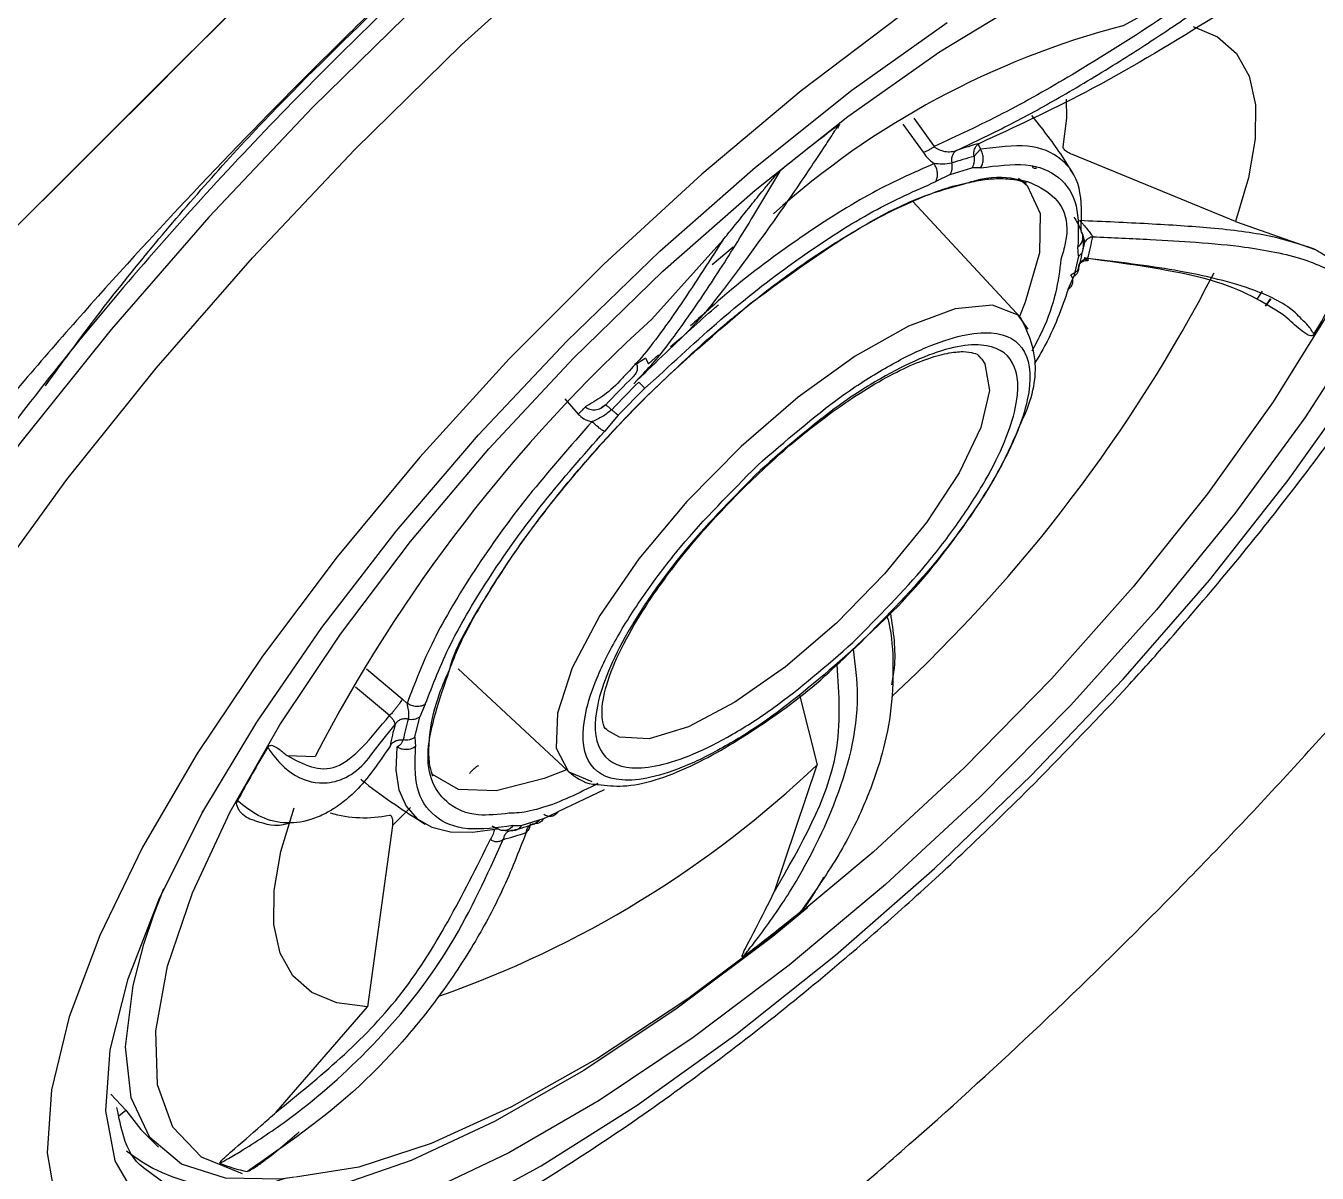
# Model space of a CAD drawing. Header units: inches. Extents: x 2 to 86, y -22 to 129.
# Drawn here: x 13.539 to 14.549, y 69.626 to 70.524 of the extents above; entities that cross this region are included whole.
import ezdxf

# ---------------------------------------------------------------- set-up
doc = ezdxf.new("R2010")
doc.units = ezdxf.units.IN
doc.header["$MEASUREMENT"] = 0
doc.layers.add('1', color=4, linetype='Continuous')
doc.layers.add('BDIM_CYAN', color=4, linetype='Continuous')

# ---------------------------------------------------------------- blocks, each defined once
blk = doc.blocks.new('2020 HS PILLOW')
at = {"layer": '1', "color": 2}
for points, knots in [([(5.8034, -0.0127), (5.5758, -0.0117), (5.1207, -0.0097), (4.4379, -0.0073), (3.7551, -0.0052), (3.0724, -0.0034), (2.3896, -0.0021), (1.7069, -0.001), (1.0241, -0.0003), (0.3414, 0), (-0.3414, 0), (-1.0241, -0.0003), (-1.7069, -0.001), (-2.3896, -0.0021), (-3.0724, -0.0034), (-3.7551, -0.0052), (-4.4379, -0.0073), (-5.1207, -0.0097), (-5.5758, -0.0117), (-5.8034, -0.0127)], [0, 0, 0, 0, 0.058824, 0.117648, 0.176472, 0.235295, 0.294119, 0.352942, 0.411765, 0.470588, 0.529412, 0.588235, 0.647058, 0.705881, 0.764705, 0.823528, 0.882352, 0.941176, 1, 1, 1, 1]), ([(5.8027, -0.0093), (4.0523, -0.005), (0.1838, 0.0045), (-3.6846, -0.0044), (-5.8027, -0.0093)], [0, 0, 0, 0, 0.452479, 1, 1, 1, 1]), ([(-5.1105, -0.9929), (-5.0125, -0.992), (-4.8162, -0.9901), (-4.5213, -0.9874), (-4.2256, -0.9849), (-3.929, -0.9826), (-3.6317, -0.9804), (-3.3335, -0.9784), (-3.0345, -0.9766), (-2.7347, -0.9749), (-2.4341, -0.9734), (-2.1327, -0.9721), (-1.8304, -0.9709), (-1.5274, -0.9699), (-1.2235, -0.9691), (-0.9188, -0.9685), (-0.6132, -0.968), (-0.3069, -0.9677), (0.0908, -0.9676), (0.5785, -0.9679), (1.1551, -0.9689), (1.7288, -0.9705), (2.2996, -0.9727), (2.8674, -0.9755), (3.4323, -0.979), (3.9943, -0.983), (4.5534, -0.9876), (4.9251, -0.9912), (5.1105, -0.9929)], [0, 0, 0, 0, 0.028776, 0.057631, 0.086566, 0.11558, 0.144673, 0.173846, 0.203098, 0.232429, 0.26184, 0.291331, 0.320902, 0.350552, 0.380282, 0.410091, 0.439981, 0.46995, 0.5, 0.556693, 0.613101, 0.669223, 0.725062, 0.780616, 0.835887, 0.890874, 0.945579, 1, 1, 1, 1]), ([(5.1101, -1.4421), (5.0128, -1.4412), (4.8181, -1.4394), (4.5261, -1.4369), (4.2341, -1.4345), (3.9421, -1.4324), (3.6501, -1.4303), (3.3581, -1.4285), (3.0661, -1.4267), (2.7741, -1.4252), (2.4821, -1.4238), (2.1901, -1.4225), (1.8981, -1.4214), (1.606, -1.4205), (1.314, -1.4197), (1.022, -1.4191), (0.73, -1.4186), (0.438, -1.4183), (0.146, -1.4182), (-0.146, -1.4182), (-0.438, -1.4183), (-0.73, -1.4186), (-1.022, -1.4191), (-1.314, -1.4197), (-1.606, -1.4205), (-1.8981, -1.4214), (-2.1901, -1.4225), (-2.4821, -1.4238), (-2.7741, -1.4252), (-3.0661, -1.4267), (-3.3581, -1.4285), (-3.6501, -1.4303), (-3.9421, -1.4324), (-4.2341, -1.4345), (-4.5261, -1.4369), (-4.8181, -1.4394), (-5.0128, -1.4412), (-5.1101, -1.4421)], [0, 0, 0, 0, 0.028576, 0.05715, 0.085725, 0.114298, 0.142871, 0.171443, 0.200015, 0.228587, 0.257158, 0.285728, 0.314298, 0.342868, 0.371438, 0.400008, 0.428577, 0.457146, 0.485715, 0.514285, 0.542854, 0.571423, 0.599992, 0.628562, 0.657132, 0.685702, 0.714272, 0.742842, 0.771413, 0.799985, 0.828557, 0.857129, 0.885702, 0.914275, 0.94285, 0.971424, 1, 1, 1, 1])]:
    blk.add_open_spline(points, degree=3, knots=knots, dxfattribs=at)
blk = doc.blocks.new('2020 RHYTHM')
at = {"layer": 'BDIM_CYAN', "color": 3}
for p, q in [((12.0239, 69.5384), (12.1259, 69.5942)), ((11.852, 69.4615), (11.8677, 69.4396)), ((11.8604, 69.4661), (11.8764, 69.444)), ((11.9127, 69.4419), (11.9076, 69.4364)), ((11.9108, 69.446), (11.9127, 69.4419)), ((12.112, 69.3854), (11.9846, 69.4378)), ((11.8889, 69.4221), (11.8776, 69.4166)), ((11.8889, 69.4221), (11.9058, 69.4273)), ((11.9127, 69.4274), (11.9058, 69.4273)), ((11.9442, 69.3101), (11.8597, 69.401)), ((12.112, 69.3854), (12.1744, 69.3636)), ((11.6557, 69.3091), (11.7111, 69.3709)), ((11.7028, 69.3517), (11.7191, 69.3656)), ((11.9894, 69.3583), (11.9889, 69.3655)), ((11.9894, 69.3583), (11.9857, 69.3423)), ((11.9812, 69.3324), (11.9857, 69.3423)), ((12.1291, 69.3246), (12.1333, 69.3309)), ((12.1391, 69.3248), (12.1354, 69.3192)), ((12.1398, 69.325), (12.1358, 69.3197)), ((11.6607, 69.2811), (11.653, 69.2742)), ((11.9117, 69.28), (11.9137, 69.2777)), ((11.6506, 69.2786), (11.653, 69.2742)), ((11.6613, 69.265), (11.65, 69.2551)), ((11.6293, 69.234), (11.65, 69.2551)), ((11.5874, 69.2467), (11.598, 69.2348)), ((11.6197, 69.242), (11.616, 69.2396)), ((11.6293, 69.234), (11.6185, 69.2212)), ((11.8116, 69.0495), (11.8246, 69.062)), ((11.4323, 69.0355), (11.4604, 69.012)), ((11.504, 69.0355), (11.5901, 68.9556)), ((11.4503, 68.999), (11.4238, 69.0211)), ((11.4604, 69.012), (11.4641, 69.0085)), ((11.4784, 69.0078), (11.474, 68.9979)), ((11.7712, 69.0151), (11.7848, 68.9605)), ((11.4702, 68.982), (11.474, 68.9979)), ((11.443, 68.9775), (11.4548, 68.992)), ((11.4702, 68.982), (11.4707, 68.9747)), ((11.3703, 68.9677), (11.3923, 68.9669)), ((11.7515, 68.8615), (11.7848, 68.9605)), ((11.6183, 68.941), (11.5821, 68.9237)), ((11.4669, 68.9272), (11.4527, 68.9131)), ((11.5707, 68.9181), (11.5538, 68.913)), ((11.5641, 68.9145), (11.5677, 68.9172)), ((11.5707, 68.9181), (11.5821, 68.9237)), ((11.4527, 68.9131), (11.4333, 68.7713)), ((11.5304, 68.9127), (11.5348, 68.9105)), ((11.5469, 68.9129), (11.5538, 68.913)), ((11.3618, 68.6889), (11.4333, 68.7713)), ((11.2324, 68.7029), (11.2441, 68.6905)), ((11.2387, 68.6859), (11.2441, 68.6905)), ((11.2441, 68.6905), (11.256, 68.6752)), ((11.256, 68.6752), (11.2698, 68.6614))]:
    blk.add_line(p, q, dxfattribs=at)
at = {"layer": 'BDIM_CYAN', "color": 3, "flags": 128}
for points in [[(11.7725, 69.4875), (11.6946, 69.4224), (11.618, 69.3521), (11.5441, 69.2779), (11.4741, 69.2012), (11.4094, 69.1232), (11.351, 69.0454), (11.3, 68.9692), (11.2573, 68.896), (11.2238, 68.8269), (11.1999, 68.7634), (11.1861, 68.7064), (11.1827, 68.6571), (11.1897, 68.6163)], [(11.4976, 68.6081), (11.5691, 68.6468), (11.6441, 68.6942), (11.7213, 68.7495), (11.7993, 68.8116), (11.8766, 68.8794), (11.9521, 68.9518), (12.0242, 69.0275), (12.0917, 69.105), (12.1534, 69.1831), (12.2082, 69.2602)], [(12.1902, 69.7139), (12.1329, 69.6995), (12.0691, 69.6751), (11.9999, 69.641), (11.9265, 69.5978), (11.8502, 69.5464), (11.7725, 69.4875)], [(11.6496, 69.709), (11.5616, 69.6358), (11.4747, 69.5572), (11.3901, 69.4745), (11.3091, 69.3887), (11.2327, 69.301), (11.1621, 69.2128), (11.0982, 69.1252), (11.0419, 69.0395), (10.9941, 68.9568), (10.9553, 68.8784), (10.9262, 68.8053), (10.9072, 68.7385), (10.8984, 68.6791), (10.8997, 68.6306)], [(11.0251, 68.5008), (11.0054, 68.5085), (10.9736, 68.5313), (10.9515, 68.564), (10.9396, 68.6059), (10.9379, 68.6566), (10.9465, 68.7153), (10.9653, 68.7812), (10.9941, 68.8534), (11.0323, 68.9308), (11.0795, 69.0124), (11.1351, 69.097), (11.1981, 69.1835), (11.2679, 69.2706), (11.3432, 69.3571), (11.4232, 69.4418), (11.5067, 69.5235), (11.5925, 69.601), (11.6795, 69.6733)], [(11.763, 68.8038), (11.6879, 68.7471), (11.6143, 68.6979), (11.5438, 68.6571), (11.4776, 68.6255)], [(11.2531, 68.6209), (11.2357, 68.6507), (11.2286, 68.6898), (11.232, 68.7376), (11.2459, 68.793), (11.2699, 68.855), (11.3037, 68.9224), (11.3465, 68.9939), (11.3975, 69.068), (11.4557, 69.1433), (11.5201, 69.2185), (11.5892, 69.2919), (11.6619, 69.3622), (11.7366, 69.428), (11.812, 69.488), (11.8865, 69.5411)], [(12.2134, 69.3049), (12.1664, 69.2319), (12.1116, 69.157), (12.0502, 69.0816), (11.9833, 69.0071), (11.9122, 68.9351), (11.8383, 68.8669), (11.763, 68.8038)], [(11.7562, 68.8316), (11.6838, 68.7774), (11.6132, 68.7308), (11.5458, 68.6929), (11.4831, 68.6644), (11.4263, 68.6459), (11.3768, 68.6379)], [(11.3355, 68.6405), (11.3033, 68.6537), (11.281, 68.6771), (11.269, 68.7103), (11.2676, 68.7525), (11.2767, 68.8029), (11.2962, 68.8604), (11.3257, 68.9238), (11.3646, 68.9917), (11.412, 69.0626), (11.4669, 69.1351), (11.5281, 69.2076), (11.5944, 69.2786), (11.6643, 69.3465), (11.7363, 69.41), (11.8089, 69.4676), (11.8806, 69.5181), (11.9498, 69.5604)], [(12.1848, 69.3139), (12.1415, 69.2443), (12.0903, 69.1724), (12.0321, 69.0997), (11.9681, 69.0277), (11.8999, 68.9581), (11.8287, 68.8922), (11.7562, 68.8316)], [(12.079, 69.5378), (12.098, 69.5299), (12.1129, 69.5169), (12.1228, 69.499), (12.1277, 69.4767), (12.1276, 69.45), (12.1223, 69.4195), (12.112, 69.3854)], [(11.9774, 69.4439), (11.9802, 69.4663), (11.9798, 69.4811)], [(11.9423, 69.4194), (11.9492, 69.4135), (11.9593, 69.3917), (11.9588, 69.3608), (11.9476, 69.3222), (11.9431, 69.3112)], [(11.9498, 69.3013), (11.9421, 69.3121), (11.922, 69.32), (11.8929, 69.3171), (11.8564, 69.3035), (11.8147, 69.2801), (11.7701, 69.2481), (11.7254, 69.2095), (11.683, 69.1664), (11.6455, 69.1215), (11.615, 69.0772), (11.5933, 69.0363), (11.5817, 69.001), (11.5808, 68.9734), (11.5901, 68.9556)], [(11.9137, 69.2777), (11.916, 69.2742), (11.9197, 69.2533), (11.9128, 69.2242), (11.896, 69.1889), (11.8704, 69.1499), (11.8376, 69.1098), (11.8, 69.0713), (11.7601, 69.0371), (11.7206, 69.0095), (11.6842, 68.9903), (11.6534, 68.9809), (11.6303, 68.982), (11.621, 68.9873)], [(11.6506, 69.2786), (11.6487, 69.2772), (11.6468, 69.2759), (11.6452, 69.2748), (11.6439, 69.2741), (11.643, 69.2737), (11.6425, 69.2736), (11.6425, 69.274), (11.6429, 69.2747)], [(11.4562, 68.9743), (11.4554, 68.9563), (11.4578, 68.9408), (11.4634, 68.9281), (11.472, 68.9183), (11.4836, 68.9116), (11.4981, 68.9081), (11.5152, 68.9077), (11.5348, 68.9105)], [(11.5888, 68.9566), (11.5714, 68.9497), (11.5339, 68.9402), (11.5044, 68.9413), (11.4841, 68.953), (11.4836, 68.9536)], [(11.5901, 68.9556), (11.5907, 68.9551), (11.6087, 68.9474)], [(11.4333, 68.7713), (11.4093, 68.7743), (11.3897, 68.7824), (11.3748, 68.7954), (11.3648, 68.8132), (11.3599, 68.8356), (11.3601, 68.8623), (11.3654, 68.8928), (11.3757, 68.9269)], [(11.2583, 68.8203), (11.266, 68.8434), (11.2739, 68.8638)], [(11.7777, 68.8488), (11.7501, 68.8263), (11.6755, 68.7701), (11.6025, 68.7215), (11.5326, 68.6814), (11.4673, 68.6509), (11.4078, 68.6303), (11.3554, 68.6203), (11.3112, 68.6208), (11.276, 68.6321), (11.258, 68.6454)], [(11.3761, 68.6379), (11.365, 68.6365), (11.322, 68.6371), (11.2877, 68.6481), (11.263, 68.6691), (11.2483, 68.6999), (11.2439, 68.7398), (11.2498, 68.7879), (11.2583, 68.8203)]]:
    blk.add_lwpolyline(points, dxfattribs=at)
at = {"layer": 'BDIM_CYAN', "color": 3}
for centre, radius, start, end in [((12.1898, 68.9027), 0.657, 104.6252, 131.9277), ((12.828, 68.1069), 1.6991, 127.1635, 129.091), ((11.9726, 69.2147), 0.2396, 104.6801, 109.1506), ((11.9664, 69.2119), 0.232, 104.6801, 109.1506), ((11.8114, 69.409), 0.1923, 344.1808, 349.3566), ((11.8103, 69.4001), 0.1862, 344.18, 349.357), ((11.0223, 69.9001), 1.208, 312.8104, 332.6596), ((11.3053, 69.8152), 1.0109, 329.1756, 331.901), ((12.4728, 68.4075), 1.2168, 132.1845, 152.6279), ((12.4313, 68.4694), 1.1207, 134.834, 136.4319), ((12.4106, 68.4901), 1.0854, 134.834, 136.4319), ((11.6398, 68.9396), 0.1923, 164.18, 169.357), ((11.6441, 68.9455), 0.1862, 164.18, 169.357), ((12.2232, 68.4562), 1.0109, 149.1756, 151.9007), ((11.2157, 69.5583), 0.8254, 289.337, 313.5962), ((11.4306, 69.015), 0.0959, 253.8641, 281.8151), ((11.4787, 69.1339), 0.2396, 284.6801, 289.1506), ((11.488, 69.1336), 0.232, 284.6801, 289.1506), ((10.7006, 70.1645), 1.6991, 307.1635, 309.0912), ((11.3263, 68.7605), 0.1305, 231.2887, 288.6327), ((11.3581, 68.7419), 0.1013, 246.5532, 259.1978)]:
    blk.add_arc(centre, radius, start, end, dxfattribs=at)
for points, knots in [([(10.731, 68.1904), (10.7535, 68.17), (10.7821, 68.1557), (10.8258, 68.1457), (10.8349, 68.1442), (10.8538, 68.1418), (10.8635, 68.1411), (10.8937, 68.14), (10.9151, 68.141), (10.9604, 68.1461), (10.9842, 68.1502), (11.0219, 68.1589), (11.0348, 68.1622), (11.0612, 68.1697), (11.0747, 68.1738), (11.1432, 68.1965), (11.2013, 68.2207), (11.2932, 68.2661), (11.3246, 68.2827), (11.373, 68.31), (11.3894, 68.3195), (11.4221, 68.3391), (11.4385, 68.3492), (11.5209, 68.4013), (11.5879, 68.4478), (11.673, 68.5123), (11.6901, 68.5254), (11.7244, 68.5525), (11.7416, 68.5663), (11.7928, 68.6082), (11.8266, 68.6369), (11.9271, 68.7256), (11.993, 68.7878), (12.0899, 68.886), (12.1215, 68.919), (12.1828, 68.9856), (12.2127, 69.0192), (12.2708, 69.0868), (12.2991, 69.1208), (12.3539, 69.1894), (12.3806, 69.2241), (12.4565, 69.3267), (12.5022, 69.3939), (12.5531, 69.4762), (12.563, 69.4926), (12.5822, 69.5252), (12.5915, 69.5415), (12.6182, 69.5897), (12.6345, 69.621), (12.6788, 69.7125), (12.7024, 69.7701), (12.7244, 69.8378), (12.7284, 69.8512), (12.7356, 69.8772), (12.7388, 69.89), (12.7471, 69.9272), (12.7511, 69.9507), (12.7557, 69.9952), (12.7565, 70.0162), (12.7552, 70.0457), (12.7543, 70.0553), (12.7518, 70.0737), (12.7502, 70.0826), (12.7398, 70.1251), (12.7253, 70.1528), (12.6942, 70.1851), (12.6823, 70.1943), (12.6622, 70.2057), (12.655, 70.2092), (12.64, 70.2152), (12.6322, 70.2177), (12.5914, 70.2285), (12.5534, 70.2305), (12.4994, 70.2247), (12.4883, 70.2231), (12.4653, 70.2191), (12.4534, 70.2167), (12.4171, 70.2082), (12.392, 70.2009), (12.3136, 70.1743), (12.2576, 70.1504), (12.1826, 70.1125), (12.1674, 70.1045), (12.1366, 70.0879), (12.1211, 70.0792), (12.0743, 70.0522), (12.0108, 70.0136), (11.9455, 69.9699), (11.8958, 69.9351), (11.8791, 69.9232), (11.8455, 69.8986), (11.8285, 69.886), (11.7439, 69.8219), (11.6764, 69.767), (11.5757, 69.6793), (11.5422, 69.6492), (11.492, 69.6027), (11.4753, 69.5869), (11.4423, 69.5553), (11.4259, 69.5394), (11.3448, 69.4594), (11.2824, 69.3939), (11.2075, 69.3102), (11.1926, 69.2933), (11.1633, 69.2594), (11.1488, 69.2424), (11.1063, 69.1916), (11.079, 69.1579), (11.0005, 69.0573), (10.9524, 68.991), (10.8871, 68.8924), (10.8667, 68.86), (10.8287, 68.7965), (10.8111, 68.7654), (10.7869, 68.7196), (10.7791, 68.7044), (10.7645, 68.6747), (10.7576, 68.6601), (10.7381, 68.6171), (10.7153, 68.5616), (10.6988, 68.5098), (10.6888, 68.4725), (10.6859, 68.4603), (10.6808, 68.4364), (10.6787, 68.4246), (10.6703, 68.3679), (10.6703, 68.3279), (10.6802, 68.2757), (10.6852, 68.2596), (10.6952, 68.2375), (10.6989, 68.2305), (10.7072, 68.2173), (10.7117, 68.2111), (10.7167, 68.2052)], [0, 0, 0, 0, 0.03125, 0.03125, 0.039062, 0.039062, 0.046875, 0.046875, 0.0625, 0.0625, 0.078125, 0.078125, 0.085937, 0.085937, 0.09375, 0.09375, 0.125, 0.125, 0.140625, 0.140625, 0.148437, 0.148437, 0.15625, 0.15625, 0.1875, 0.1875, 0.195312, 0.195312, 0.203125, 0.203125, 0.21875, 0.21875, 0.25, 0.25, 0.265625, 0.265625, 0.28125, 0.28125, 0.296875, 0.296875, 0.3125, 0.3125, 0.34375, 0.34375, 0.351562, 0.351562, 0.359375, 0.359375, 0.375, 0.375, 0.40625, 0.40625, 0.414062, 0.414062, 0.421875, 0.421875, 0.4375, 0.4375, 0.453125, 0.453125, 0.460937, 0.460937, 0.46875, 0.46875, 0.5, 0.5, 0.515625, 0.515625, 0.523437, 0.523437, 0.53125, 0.53125, 0.5625, 0.5625, 0.570312, 0.570312, 0.578125, 0.578125, 0.59375, 0.59375, 0.625, 0.625, 0.632812, 0.632812, 0.640625, 0.640625, 0.65625, 0.671875, 0.671875, 0.679687, 0.679687, 0.6875, 0.6875, 0.71875, 0.71875, 0.734375, 0.734375, 0.742187, 0.742187, 0.75, 0.75, 0.78125, 0.78125, 0.789062, 0.789062, 0.796875, 0.796875, 0.8125, 0.8125, 0.84375, 0.84375, 0.859375, 0.859375, 0.875, 0.875, 0.882812, 0.882812, 0.890625, 0.890625, 0.90625, 0.921875, 0.921875, 0.929687, 0.929687, 0.9375, 0.9375, 0.96875, 0.96875, 0.984375, 0.984375, 0.992187, 0.992187, 1, 1, 1, 1]), ([(11.9546, 68.9456), (11.9798, 68.9714), (12.0151, 69.0076), (12.0644, 69.0625), (12.1045, 69.1093), (12.1497, 69.1653), (12.1937, 69.2238), (12.2359, 69.2846), (12.2751, 69.3465), (12.3109, 69.4093), (12.3429, 69.4737), (12.3708, 69.5405), (12.3935, 69.6104), (12.4094, 69.6837), (12.4157, 69.7553), (12.4119, 69.8205), (12.4035, 69.86), (12.3973, 69.879), (12.3964, 69.8816)], [0, 0, 0, 0, 0.085689, 0.120123, 0.176858, 0.234904, 0.297081, 0.361223, 0.426843, 0.493576, 0.562552, 0.63453, 0.709688, 0.786214, 0.86324, 0.929916, 0.990614, 1, 1, 1, 1]), ([(11.6349, 69.7147), (11.5904, 69.6779), (11.4987, 69.6019), (11.3861, 69.4921), (11.298, 69.3982), (11.2117, 69.2994), (11.1133, 69.1737), (11.0331, 69.0515), (10.982, 68.9595), (10.9414, 68.8747), (10.9065, 68.7798), (10.9007, 68.7204), (10.8979, 68.6916)], [0, 0, 0, 0, 0.1164776, 0.2399321, 0.3043014, 0.3686842, 0.5, 0.6313158, 0.6956851, 0.7600679, 0.8835224, 1, 1, 1, 1]), ([(11.894, 69.441), (11.9084, 69.4479), (11.9361, 69.461), (11.9787, 69.4846), (12.0202, 69.5096), (12.0618, 69.5367), (12.12, 69.5766), (12.1608, 69.6074), (12.1894, 69.629)], [0, 0, 0, 0, 0.135552, 0.260798, 0.405842, 0.535564, 0.673856, 1, 1, 1, 1]), ([(12.2107, 69.6225), (12.2101, 69.622), (12.2085, 69.6209), (12.2036, 69.6174), (12.1881, 69.6065), (12.151, 69.5809), (12.0852, 69.5383), (12.0007, 69.4877), (11.9396, 69.4593), (11.9119, 69.4465)], [0, 0, 0, 0, 0.007325, 0.019566, 0.058651, 0.192116, 0.441769, 0.746986, 1, 1, 1, 1]), ([(12.1259, 69.5942), (12.1013, 69.5767), (12.056, 69.5447), (11.9891, 69.5025), (11.9305, 69.4692), (11.8943, 69.4523), (11.8764, 69.444)], [0, 0, 0, 0, 0.317509, 0.5834805, 0.7948327, 1, 1, 1, 1]), ([(11.1814, 69.2569), (11.1939, 69.2742), (11.2192, 69.3091), (11.2747, 69.3785), (11.3485, 69.4627), (11.4124, 69.5248), (11.4435, 69.5549)], [0, 0, 0, 0, 0.171768, 0.347, 0.682994, 1, 1, 1, 1]), ([(11.8015, 69.4609), (11.8011, 69.4603), (11.7999, 69.4584), (11.7964, 69.453), (11.7852, 69.4359), (11.7599, 69.398), (11.7205, 69.3435), (11.6885, 69.3018), (11.6722, 69.2891), (11.6701, 69.2875)], [0, 0, 0, 0, 0.009237, 0.024674, 0.073968, 0.242297, 0.55716, 0.942101, 1, 1, 1, 1]), ([(11.8015, 69.4609), (11.8016, 69.461), (11.8018, 69.4612), (11.8021, 69.4613), (11.8022, 69.4613), (11.8023, 69.4612), (11.8022, 69.4608), (11.8017, 69.4598), (11.801, 69.4589), (11.8007, 69.4584)], [0, 0, 0, 0, 0.057938, 0.116444, 0.169411, 0.227299, 0.326278, 0.635384, 1, 1, 1, 1]), ([(11.9857, 69.4218), (11.9823, 69.4273), (11.9724, 69.4437), (11.9606, 69.4585), (11.9528, 69.4683)], [0, 0, 0, 0, 0.3397364, 1, 1, 1, 1]), ([(11.8677, 69.4396), (11.8683, 69.4398), (11.8696, 69.4402), (11.8719, 69.4412), (11.8742, 69.4425), (11.8757, 69.4435), (11.8764, 69.444)], [0, 0, 0, 0, 0.245337, 0.5, 0.754663, 1, 1, 1, 1]), ([(11.8764, 69.444), (11.8769, 69.4435), (11.878, 69.4426), (11.8809, 69.4412), (11.8848, 69.4401), (11.8897, 69.4398), (11.8926, 69.4406), (11.894, 69.441)], [0, 0, 0, 0, 0.111469, 0.230184, 0.482261, 0.743373, 1, 1, 1, 1]), ([(11.9076, 69.4364), (11.9075, 69.4375), (11.9073, 69.4398), (11.9082, 69.4428), (11.9098, 69.4452), (11.9112, 69.4461), (11.9119, 69.4465)], [0, 0, 0, 0, 0.266689, 0.531115, 0.778754, 1, 1, 1, 1]), ([(11.9914, 69.378), (11.9917, 69.39), (11.9924, 69.4139), (11.9773, 69.4358), (11.9517, 69.447), (11.9257, 69.4436), (11.9127, 69.4419)], [0, 0, 0, 0, 0.25, 0.5, 0.75, 1, 1, 1, 1]), ([(11.9846, 69.4378), (11.9833, 69.4383), (11.9805, 69.4394), (11.9782, 69.4415), (11.9773, 69.443), (11.9774, 69.4437), (11.9774, 69.4439)], [0, 0, 0, 0, 0.355757, 0.72292, 0.91627, 1, 1, 1, 1]), ([(11.8764, 69.4307), (11.8596, 69.4233), (11.8261, 69.4085), (11.7692, 69.3718), (11.7215, 69.3364), (11.6942, 69.3113), (11.6859, 69.3038)], [0, 0, 0, 0, 0.291645, 0.58329, 0.874935, 1, 1, 1, 1]), ([(11.8677, 69.4396), (11.8688, 69.4381), (11.8712, 69.4347), (11.8745, 69.4321), (11.8764, 69.4307)], [0, 0, 0, 0, 0.459354, 1, 1, 1, 1]), ([(11.8902, 69.4311), (11.8878, 69.4307), (11.8836, 69.43), (11.8785, 69.4305), (11.8764, 69.4307)], [0, 0, 0, 0, 0.571403, 1, 1, 1, 1]), ([(11.9127, 69.4274), (11.9252, 69.429), (11.9503, 69.4323), (11.9753, 69.4215), (11.99, 69.4002), (11.9892, 69.377), (11.9889, 69.3655)], [0, 0, 0, 0, 0.247011, 0.5, 0.752989, 1, 1, 1, 1]), ([(11.644, 69.2616), (11.6475, 69.2651), (11.6581, 69.2755), (11.6777, 69.3014), (11.7034, 69.3389), (11.73, 69.3811), (11.7482, 69.4116), (11.7566, 69.4257)], [0, 0, 0, 0, 0.113134, 0.337252, 0.570513, 0.801475, 1, 1, 1, 1]), ([(11.7111, 69.3709), (11.7138, 69.3741), (11.7209, 69.3829), (11.7314, 69.3959), (11.7414, 69.4084), (11.7489, 69.4172), (11.7533, 69.4227), (11.7563, 69.4254), (11.7566, 69.4257)], [0, 0, 0, 0, 0.191782, 0.518998, 0.728969, 0.85611, 0.98384, 1, 1, 1, 1]), ([(11.899, 69.4146), (11.902, 69.4155), (11.9184, 69.4208), (11.9409, 69.4203), (11.9697, 69.409), (11.9851, 69.3883), (11.9769, 69.3602), (11.9756, 69.3558)], [0, 0, 0, 0, 0.051206, 0.280798, 0.50562, 0.923257, 1, 1, 1, 1]), ([(11.9532, 69.4292), (11.9533, 69.4288), (11.9533, 69.428), (11.954, 69.4273), (11.9552, 69.427), (11.9563, 69.4273), (11.9568, 69.4274)], [0, 0, 0, 0, 0.245118, 0.499544, 0.75421, 1, 1, 1, 1]), ([(11.6613, 69.265), (11.6796, 69.282), (11.7167, 69.3163), (11.7738, 69.3597), (11.8292, 69.3952), (11.8616, 69.4095), (11.8776, 69.4166)], [0, 0, 0, 0, 0.247011, 0.5, 0.752989, 1, 1, 1, 1]), ([(11.728, 69.3173), (11.7357, 69.3235), (11.7541, 69.3382), (11.7831, 69.3587), (11.8144, 69.3785), (11.8443, 69.3947), (11.8711, 69.4064), (11.8892, 69.4128), (11.8975, 69.4145), (11.8988, 69.4148)], [0, 0, 0, 0, 0.122763, 0.292156, 0.467241, 0.641397, 0.810495, 0.968929, 1, 1, 1, 1]), ([(11.7324, 69.3212), (11.7636, 69.344), (11.8116, 69.3791), (11.8667, 69.4059), (11.8891, 69.4119), (11.899, 69.4146)], [0, 0, 0, 0, 0.508789, 0.78268, 1, 1, 1, 1]), ([(11.8988, 69.4148), (11.9036, 69.4159), (11.913, 69.4181), (11.9263, 69.4193), (11.9382, 69.4186), (11.9455, 69.417), (11.9493, 69.4152), (11.9486, 69.4156), (11.9486, 69.4156)], [0, 0, 0, 0, 0.208133, 0.408423, 0.67509, 0.870863, 0.999515, 1, 1, 1, 1]), ([(11.9856, 69.3888), (11.9866, 69.3873), (11.9888, 69.3841), (11.9904, 69.3801), (11.9914, 69.378)], [0, 0, 0, 0, 0.459375, 1, 1, 1, 1]), ([(11.9902, 69.3861), (11.9906, 69.3856), (11.9917, 69.3846), (11.9938, 69.3822), (11.9963, 69.3792), (11.9989, 69.3759), (11.9999, 69.3743), (12.0004, 69.3735)], [0, 0, 0, 0, 0.111467, 0.230181, 0.482258, 0.743371, 1, 1, 1, 1]), ([(12.1744, 69.3636), (12.1634, 69.3673), (12.142, 69.3746), (12.0961, 69.3804), (12.0457, 69.3836), (12.0085, 69.3853), (11.9902, 69.3861)], [0, 0, 0, 0, 0.2807474, 0.5455521, 0.7768174, 1, 1, 1, 1]), ([(11.7111, 69.3709), (11.6993, 69.3526), (11.6759, 69.3162), (11.6509, 69.2822), (11.6375, 69.2681), (11.6335, 69.2639)], [0, 0, 0, 0, 0.415645, 0.825783, 1, 1, 1, 1]), ([(11.9915, 69.3773), (11.9917, 69.3769), (11.9927, 69.3747), (11.9937, 69.3713), (11.9939, 69.3697), (11.994, 69.3688)], [0, 0, 0, 0, 0.114474, 0.574035, 1, 1, 1, 1]), ([(11.9933, 69.3657), (11.9933, 69.3677), (11.9933, 69.3699), (11.9927, 69.3726), (11.9926, 69.3728)], [0, 0, 0, 0, 0.942356, 1, 1, 1, 1]), ([(12.0004, 69.3735), (12.0157, 69.3728), (12.0444, 69.3715), (12.0843, 69.3692), (12.1168, 69.3661), (12.1446, 69.3615), (12.1662, 69.3559), (12.1846, 69.3484), (12.1929, 69.3423), (12.1971, 69.3391)], [0, 0, 0, 0, 0.154271, 0.288952, 0.454424, 0.575072, 0.714225, 0.852753, 1, 1, 1, 1]), ([(12.1744, 69.3636), (12.1766, 69.3624), (12.1823, 69.3592), (12.189, 69.354), (12.1939, 69.3487), (12.1963, 69.3449), (12.1973, 69.3424), (12.1975, 69.3407), (12.1974, 69.3397), (12.1972, 69.3392), (12.1971, 69.3391)], [0, 0, 0, 0, 0.191801, 0.519634, 0.729787, 0.856818, 0.93009, 0.970764, 0.992671, 1, 1, 1, 1]), ([(11.9756, 69.3558), (11.9734, 69.3386), (11.9707, 69.3176), (11.9555, 69.2891), (11.9527, 69.284)], [0, 0, 0, 0, 0.8212805, 1, 1, 1, 1]), ([(11.9894, 69.3493), (11.9895, 69.3502), (11.9897, 69.3521), (11.9914, 69.3544), (11.9937, 69.3559), (11.9956, 69.3564), (11.9964, 69.3566)], [0, 0, 0, 0, 0.266689, 0.531115, 0.778754, 1, 1, 1, 1]), ([(11.9897, 69.3514), (11.99, 69.3519), (11.9905, 69.3529), (11.9924, 69.3543), (11.9947, 69.3549), (11.9959, 69.3548), (11.9965, 69.3548)], [0, 0, 0, 0, 0.280717, 0.542178, 0.782124, 1, 1, 1, 1]), ([(12.1495, 69.3125), (12.1338, 69.3223), (12.1021, 69.3421), (12.0301, 69.3519), (11.9938, 69.3569)], [0, 0, 0, 0, 0.495173, 1, 1, 1, 1]), ([(11.9964, 69.3566), (11.9966, 69.3561), (11.9969, 69.3551), (11.9967, 69.3547), (11.9961, 69.3549), (11.9955, 69.3553), (11.9947, 69.356), (11.9941, 69.3566), (11.9938, 69.3569)], [0, 0, 0, 0, 0.277558, 0.532524, 0.651825, 0.767232, 0.882131, 1, 1, 1, 1]), ([(12.1637, 69.309), (12.1622, 69.3107), (12.1542, 69.3194), (12.1262, 69.3337), (12.0723, 69.3472), (12.0201, 69.3537), (11.9964, 69.3566)], [0, 0, 0, 0, 0.065609, 0.354356, 0.707367, 1, 1, 1, 1]), ([(11.9834, 69.3438), (11.9839, 69.3442), (11.9846, 69.3446), (11.9859, 69.3451), (11.9871, 69.3458), (11.9886, 69.347), (11.9892, 69.3486), (11.9894, 69.3493)], [0, 0, 0, 0, 0.2243069, 0.303573, 0.4738275, 0.7457286, 1, 1, 1, 1]), ([(11.9894, 69.3493), (11.9894, 69.3486), (11.9893, 69.3472), (11.9885, 69.3453), (11.9873, 69.3436), (11.9862, 69.3427), (11.9857, 69.3423)], [0, 0, 0, 0, 0.257259, 0.51339, 0.762603, 1, 1, 1, 1]), ([(11.9812, 69.3324), (11.9761, 69.3175), (11.9698, 69.2993), (11.9571, 69.278), (11.9549, 69.2743)], [0, 0, 0, 0, 0.82684, 1, 1, 1, 1]), ([(11.4974, 69.0347), (11.4979, 69.0368), (11.5014, 69.0512), (11.5226, 69.0871), (11.5539, 69.1362), (11.5945, 69.1877), (11.6527, 69.2527), (11.701, 69.2942), (11.7324, 69.3212)], [0, 0, 0, 0, 0.028639, 0.193274, 0.361403, 0.529532, 0.694167, 1, 1, 1, 1]), ([(11.6414, 69.2585), (11.6562, 69.2729), (11.6771, 69.2932), (11.6995, 69.3134), (11.7066, 69.3194), (11.7077, 69.3203)], [0, 0, 0, 0, 0.675965, 0.952225, 1, 1, 1, 1]), ([(11.6514, 69.2485), (11.6675, 69.2639), (11.6898, 69.2854), (11.7158, 69.3077), (11.7251, 69.315), (11.728, 69.3173)], [0, 0, 0, 0, 0.638447, 0.888307, 1, 1, 1, 1]), ([(11.9453, 69.2301), (11.9456, 69.2308), (11.9543, 69.2491), (11.9586, 69.2808), (11.9491, 69.3), (11.9441, 69.3101)], [0, 0, 0, 0, 0.018913, 0.480555, 1, 1, 1, 1]), ([(12.1735, 69.2972), (12.1734, 69.2971), (12.1733, 69.2969), (12.173, 69.2967), (12.1728, 69.2964), (12.1724, 69.2962), (12.1717, 69.296), (12.1697, 69.2961), (12.164, 69.2994), (12.1575, 69.3053), (12.1515, 69.3107), (12.1495, 69.3125)], [0, 0, 0, 0, 0.005501, 0.011055, 0.016084, 0.02158, 0.030977, 0.060324, 0.195274, 0.730604, 1, 1, 1, 1]), ([(12.1735, 69.2972), (12.1733, 69.2974), (12.173, 69.298), (12.1719, 69.2998), (12.1694, 69.3037), (12.166, 69.3069), (12.1637, 69.309)], [0, 0, 0, 0, 0.054102, 0.144513, 0.433197, 1, 1, 1, 1]), ([(11.7381, 69.1946), (11.7601, 69.2137), (11.7939, 69.2432), (11.8384, 69.2716), (11.8706, 69.288), (11.8989, 69.2973), (11.9285, 69.3001), (11.9512, 69.2872), (11.953, 69.2547), (11.9414, 69.2188), (11.9254, 69.1867), (11.9031, 69.1519), (11.8681, 69.1058), (11.8359, 69.0734), (11.815, 69.0523)], [0, 0, 0, 0, 0.119728, 0.18418, 0.25, 0.31582, 0.380272, 0.5, 0.619728, 0.68418, 0.75, 0.81582, 0.880272, 1, 1, 1, 1]), ([(11.7251, 69.1748), (11.7379, 69.187), (11.7556, 69.204), (11.7821, 69.2257), (11.8036, 69.2417), (11.8276, 69.2573), (11.8501, 69.2696), (11.8702, 69.2781), (11.8869, 69.2828), (11.8997, 69.2841), (11.9082, 69.2824), (11.9111, 69.2813), (11.9121, 69.2791), (11.9123, 69.2787)], [0, 0, 0, 0, 0.153325, 0.213222, 0.310281, 0.40637, 0.504492, 0.600991, 0.694439, 0.784521, 0.874105, 0.974921, 1, 1, 1, 1]), ([(11.8129, 69.0562), (11.8327, 69.0761), (11.8631, 69.1068), (11.8962, 69.1504), (11.9173, 69.1832), (11.9324, 69.2136), (11.9434, 69.2475), (11.9417, 69.2783), (11.9202, 69.2905), (11.8923, 69.2879), (11.8655, 69.279), (11.835, 69.2635), (11.7929, 69.2367), (11.761, 69.2088), (11.7402, 69.1907)], [0, 0, 0, 0, 0.119728, 0.18418, 0.25, 0.31582, 0.380272, 0.5, 0.619728, 0.68418, 0.75, 0.81582, 0.880272, 1, 1, 1, 1]), ([(11.6411, 69.2642), (11.6419, 69.265), (11.6433, 69.2665), (11.6443, 69.2689), (11.6445, 69.2709), (11.6443, 69.2723), (11.6438, 69.2737), (11.6432, 69.2744), (11.6429, 69.2747)], [0, 0, 0, 0, 0.27767, 0.532627, 0.651875, 0.767289, 0.882123, 1, 1, 1, 1]), ([(11.6335, 69.2639), (11.6326, 69.2628), (11.6267, 69.2563), (11.6168, 69.2481), (11.6079, 69.243), (11.6035, 69.2405)], [0, 0, 0, 0, 0.091367, 0.549398, 1, 1, 1, 1]), ([(11.4973, 69.0348), (11.4996, 69.0409), (11.5072, 69.0601), (11.5271, 69.095), (11.5532, 69.134), (11.5782, 69.1669), (11.6032, 69.197), (11.6273, 69.2239), (11.6444, 69.2413), (11.6514, 69.2485)], [0, 0, 0, 0, 0.098534, 0.314538, 0.495462, 0.635605, 0.75565, 0.89987, 1, 1, 1, 1]), ([(11.598, 69.2348), (11.5986, 69.2354), (11.5999, 69.2366), (11.6016, 69.2382), (11.6028, 69.2396), (11.6033, 69.2402), (11.6035, 69.2405)], [0, 0, 0, 0, 0.245337, 0.5, 0.754663, 1, 1, 1, 1]), ([(11.6035, 69.2405), (11.604, 69.2401), (11.6051, 69.2392), (11.6077, 69.2382), (11.6113, 69.238), (11.6157, 69.2391), (11.6181, 69.2409), (11.6193, 69.2419)], [0, 0, 0, 0, 0.111418, 0.230072, 0.482003, 0.743082, 1, 1, 1, 1]), ([(11.6088, 69.2289), (11.5917, 69.2095), (11.5575, 69.1708), (11.5157, 69.1124), (11.4825, 69.0566), (11.4702, 69.0245), (11.4641, 69.0085)], [0, 0, 0, 0, 0.25, 0.5, 0.75, 1, 1, 1, 1]), ([(11.598, 69.2348), (11.5994, 69.2335), (11.6024, 69.2305), (11.6065, 69.2295), (11.6088, 69.2289)], [0, 0, 0, 0, 0.459104, 1, 1, 1, 1]), ([(11.6241, 69.2382), (11.6218, 69.2363), (11.6171, 69.2324), (11.6116, 69.2301), (11.6088, 69.2289)], [0, 0, 0, 0, 0.490746, 1, 1, 1, 1]), ([(11.8246, 69.062), (11.8312, 69.0681), (11.8585, 69.0935), (11.8935, 69.1372), (11.9276, 69.1887), (11.9392, 69.2158), (11.9453, 69.2301)], [0, 0, 0, 0, 0.11726, 0.485335, 0.729086, 1, 1, 1, 1]), ([(11.4784, 69.0078), (11.4843, 69.0231), (11.4961, 69.0541), (11.5284, 69.1083), (11.569, 69.1651), (11.6021, 69.2026), (11.6185, 69.2212)], [0, 0, 0, 0, 0.2470114, 0.5, 0.7529886, 1, 1, 1, 1]), ([(11.815, 69.0523), (11.793, 69.0332), (11.7592, 69.0037), (11.7147, 68.9753), (11.6825, 68.9589), (11.6542, 68.9496), (11.6246, 68.9468), (11.6019, 68.9597), (11.6001, 68.9922), (11.6117, 69.0281), (11.6277, 69.0602), (11.65, 69.095), (11.685, 69.1411), (11.7172, 69.1735), (11.7381, 69.1946)], [0, 0, 0, 0, 0.119728, 0.18418, 0.25, 0.31582, 0.380272, 0.5, 0.619728, 0.68418, 0.75, 0.81582, 0.880272, 1, 1, 1, 1]), ([(11.7402, 69.1907), (11.7204, 69.1708), (11.69, 69.1401), (11.6569, 69.0966), (11.6358, 69.0637), (11.6207, 69.0333), (11.6097, 68.9994), (11.6114, 68.9686), (11.6329, 68.9564), (11.6608, 68.9591), (11.6876, 68.9679), (11.7181, 68.9834), (11.7602, 69.0102), (11.7921, 69.0381), (11.8129, 69.0562)], [0, 0, 0, 0, 0.119728, 0.18418, 0.25, 0.31582, 0.380272, 0.5, 0.619728, 0.68418, 0.75, 0.81582, 0.880272, 1, 1, 1, 1]), ([(11.6206, 68.9879), (11.6205, 68.9879), (11.6185, 68.989), (11.6169, 68.9929), (11.6159, 69.0095), (11.6237, 69.0355), (11.6381, 69.0646), (11.6553, 69.0919), (11.673, 69.1161), (11.6952, 69.1435), (11.7135, 69.1627), (11.7251, 69.1748)], [0, 0, 0, 0, 0.004785, 0.133663, 0.27898, 0.425036, 0.560997, 0.67553, 0.765052, 0.851756, 1, 1, 1, 1]), ([(11.8433, 69.0231), (11.8441, 69.0274), (11.8475, 69.0462), (11.8446, 69.0648), (11.8425, 69.079)], [0, 0, 0, 0, 0.23285, 1, 1, 1, 1]), ([(11.8397, 69.0763), (11.8401, 69.0747), (11.8433, 69.0623), (11.8448, 69.0369), (11.8432, 69.0014), (11.8352, 68.9646), (11.8214, 68.9269), (11.801, 68.8868), (11.7818, 68.8597), (11.772, 68.8458)], [0, 0, 0, 0, 0.020775, 0.163469, 0.329007, 0.478945, 0.635496, 0.813009, 1, 1, 1, 1]), ([(11.6136, 68.9452), (11.6199, 68.9444), (11.6402, 68.9419), (11.6834, 68.956), (11.7385, 68.9886), (11.7828, 69.0214), (11.8058, 69.0439), (11.8116, 69.0495)], [0, 0, 0, 0, 0.130601, 0.41788, 0.675068, 0.919347, 1, 1, 1, 1]), ([(11.727, 68.8105), (11.7275, 68.8111), (11.7289, 68.8128), (11.7329, 68.8178), (11.7452, 68.8337), (11.7711, 68.8709), (11.8027, 68.9339), (11.82, 68.9985), (11.8148, 69.0388), (11.8132, 69.051)], [0, 0, 0, 0, 0.008329, 0.022248, 0.066694, 0.218467, 0.502364, 0.849445, 1, 1, 1, 1]), ([(11.7515, 68.8615), (11.7722, 68.8973), (11.8061, 68.9558), (11.8021, 69.0157), (11.8005, 69.0389)], [0, 0, 0, 0, 0.611603, 1, 1, 1, 1]), ([(11.544, 68.9226), (11.5355, 68.9217), (11.5161, 68.9196), (11.4896, 68.9314), (11.4733, 68.9644), (11.4896, 69.012), (11.4974, 69.0347)], [0, 0, 0, 0, 0.145319, 0.33352, 0.683129, 1, 1, 1, 1]), ([(11.4843, 68.9517), (11.4843, 68.9516), (11.4845, 68.9512), (11.4819, 68.9583), (11.4808, 68.9694), (11.4821, 68.9891), (11.4867, 69.0106), (11.4946, 69.0288), (11.4973, 69.0348)], [0, 0, 0, 0, 0.02934, 0.153308, 0.343292, 0.534643, 0.844491, 1, 1, 1, 1]), ([(11.4604, 69.012), (11.4601, 69.0116), (11.4597, 69.0107), (11.4586, 69.009), (11.4572, 69.007), (11.4556, 69.0049), (11.454, 69.0029), (11.4525, 69.0012), (11.4512, 68.9998), (11.4506, 68.9992), (11.4503, 68.999)], [0, 0, 0, 0, 0.112211, 0.235183, 0.366441, 0.502102, 0.637431, 0.767756, 0.88937, 1, 1, 1, 1]), ([(11.4641, 69.0085), (11.4642, 69.0076), (11.4644, 69.0063), (11.4649, 69.0041), (11.4652, 69.0018), (11.4654, 68.9988), (11.4651, 68.9971), (11.4649, 68.9963)], [0, 0, 0, 0, 0.2243069, 0.303573, 0.4738275, 0.7457286, 1, 1, 1, 1]), ([(11.3703, 68.9677), (11.3829, 68.9609), (11.4085, 68.9473), (11.4362, 68.9816), (11.4503, 68.999)], [0, 0, 0, 0, 0.495173, 1, 1, 1, 1]), ([(11.4548, 68.992), (11.4548, 68.9924), (11.4548, 68.9931), (11.454, 68.9945), (11.4531, 68.9959), (11.4522, 68.9969), (11.4512, 68.998), (11.4506, 68.9986), (11.4503, 68.999)], [0, 0, 0, 0, 0.277558, 0.532524, 0.651825, 0.767232, 0.882131, 1, 1, 1, 1]), ([(11.4649, 68.9963), (11.4638, 68.9964), (11.4615, 68.9966), (11.4585, 68.9957), (11.4561, 68.9941), (11.4553, 68.9927), (11.4548, 68.992)], [0, 0, 0, 0, 0.266689, 0.531115, 0.778754, 1, 1, 1, 1]), ([(11.4649, 68.9963), (11.4658, 68.9961), (11.4674, 68.9959), (11.4699, 68.9962), (11.4721, 68.9968), (11.4734, 68.9976), (11.474, 68.9979)], [0, 0, 0, 0, 0.257259, 0.51339, 0.762603, 1, 1, 1, 1]), ([(11.3551, 68.9742), (11.3553, 68.9739), (11.3558, 68.9732), (11.3573, 68.9709), (11.3623, 68.9642), (11.3743, 68.9517), (11.3967, 68.9431), (11.4231, 68.9505), (11.4383, 68.971), (11.443, 68.9775)], [0, 0, 0, 0, 0.008267, 0.022083, 0.066197, 0.216837, 0.498614, 0.843105, 1, 1, 1, 1]), ([(11.4611, 68.9799), (11.4604, 68.9785), (11.4593, 68.976), (11.4571, 68.9748), (11.4562, 68.9743)], [0, 0, 0, 0, 0.5714036, 1, 1, 1, 1]), ([(11.4509, 68.9751), (11.4421, 68.9623), (11.4299, 68.9443), (11.4123, 68.9296), (11.4005, 68.9221), (11.3853, 68.9158), (11.3673, 68.9139), (11.348, 68.9193), (11.3368, 68.9281), (11.3315, 68.9323)], [0, 0, 0, 0, 0.229238, 0.322198, 0.414546, 0.50635, 0.67863, 0.847274, 1, 1, 1, 1]), ([(11.3551, 68.9742), (11.3552, 68.9743), (11.3553, 68.9745), (11.3555, 68.9748), (11.3558, 68.975), (11.3561, 68.9753), (11.3566, 68.9756), (11.3583, 68.9759), (11.3624, 68.9742), (11.3663, 68.9709), (11.3693, 68.9685), (11.3703, 68.9677)], [0, 0, 0, 0, 0.005501, 0.011055, 0.016084, 0.02158, 0.030977, 0.060324, 0.195274, 0.730604, 1, 1, 1, 1]), ([(11.5469, 68.9129), (11.5345, 68.9113), (11.5093, 68.9079), (11.4843, 68.9187), (11.4697, 68.9401), (11.4704, 68.9633), (11.4707, 68.9747)], [0, 0, 0, 0, 0.247012, 0.5, 0.752988, 1, 1, 1, 1]), ([(11.5201, 68.9597), (11.5195, 68.9595), (11.5184, 68.9589), (11.5166, 68.9575), (11.5147, 68.9557), (11.5135, 68.9544), (11.513, 68.9537)], [0, 0, 0, 0, 0.245118, 0.499544, 0.75421, 1, 1, 1, 1]), ([(11.4279, 68.9492), (11.4291, 68.9483), (11.4449, 68.9354), (11.4623, 68.9243), (11.4784, 68.914)], [0, 0, 0, 0, 0.075895, 1, 1, 1, 1]), ([(11.5901, 68.9556), (11.5957, 68.951), (11.6023, 68.9456), (11.6122, 68.9452), (11.6136, 68.9452)], [0, 0, 0, 0, 0.858647, 1, 1, 1, 1]), ([(11.0191, 68.5027), (11.0328, 68.4988), (11.0625, 68.4901), (11.1167, 68.4844), (11.1845, 68.4858), (11.2617, 68.4983), (11.3418, 68.5218), (11.4164, 68.5518), (11.4861, 68.586), (11.553, 68.6239), (11.6196, 68.6663), (11.6848, 68.7121), (11.7476, 68.76), (11.8026, 68.8052), (11.8525, 68.8487), (11.9018, 68.8937), (11.9359, 68.9272), (11.9546, 68.9456)], [0, 0, 0, 0, 0.049809, 0.108264, 0.173307, 0.259474, 0.34673, 0.427989, 0.500481, 0.571946, 0.642516, 0.712194, 0.777804, 0.840413, 0.886373, 0.937672, 1, 1, 1, 1]), ([(11.6133, 68.9458), (11.6059, 68.9421), (11.5832, 68.9306), (11.5595, 68.923), (11.5465, 68.9227), (11.544, 68.9226)], [0, 0, 0, 0, 0.281182, 0.859058, 1, 1, 1, 1]), ([(11.3449, 68.917), (11.3437, 68.9173), (11.3403, 68.9181), (11.3362, 68.9208), (11.3329, 68.9243), (11.3316, 68.9277), (11.3304, 68.9297), (11.3313, 68.9321), (11.3315, 68.9323)], [0, 0, 0, 0, 0.191797, 0.519052, 0.729035, 0.856173, 0.983899, 1, 1, 1, 1]), ([(11.3449, 68.917), (11.3533, 68.9142), (11.3624, 68.911), (11.3724, 68.9154), (11.3733, 68.9158)], [0, 0, 0, 0, 0.911462, 1, 1, 1, 1]), ([(11.4502, 68.9212), (11.4504, 68.9212), (11.4509, 68.9212), (11.4516, 68.9206), (11.4521, 68.9197), (11.4526, 68.9183), (11.4529, 68.916), (11.4528, 68.9142), (11.4527, 68.9131)], [0, 0, 0, 0, 0.127623, 0.255996, 0.374285, 0.494115, 0.688929, 1, 1, 1, 1]), ([(11.5573, 68.9076), (11.5514, 68.8924), (11.54, 68.8632), (11.5169, 68.8202), (11.4906, 68.7803), (11.4599, 68.7425), (11.4116, 68.6923), (11.3691, 68.663), (11.3392, 68.6424)], [0, 0, 0, 0, 0.134858, 0.259599, 0.404069, 0.533562, 0.672142, 1, 1, 1, 1]), ([(11.5324, 68.9101), (11.5323, 68.9095), (11.5322, 68.9083), (11.5314, 68.9062), (11.5305, 68.9041), (11.5297, 68.9028), (11.5294, 68.9022)], [0, 0, 0, 0, 0.271248, 0.533199, 0.77764, 1, 1, 1, 1]), ([(11.5468, 68.9092), (11.5458, 68.9091), (11.544, 68.9089), (11.5416, 68.9072), (11.54, 68.9049), (11.5396, 68.903), (11.5394, 68.9021)], [0, 0, 0, 0, 0.266689, 0.531115, 0.778754, 1, 1, 1, 1]), ([(11.5409, 68.9092), (11.541, 68.9092), (11.5432, 68.9087), (11.545, 68.9089), (11.5468, 68.9092)], [0, 0, 0, 0, 0.018622, 1, 1, 1, 1]), ([(11.5605, 68.9143), (11.5603, 68.913), (11.5599, 68.9105), (11.5581, 68.9085), (11.5573, 68.9076)], [0, 0, 0, 0, 0.504331, 1, 1, 1, 1]), ([(11.3178, 68.649), (11.3185, 68.6493), (11.3203, 68.6503), (11.3256, 68.6533), (11.3423, 68.6631), (11.3799, 68.6881), (11.4382, 68.7383), (11.4988, 68.8128), (11.5267, 68.8743), (11.5394, 68.9021)], [0, 0, 0, 0, 0.007325, 0.019566, 0.058651, 0.192116, 0.441769, 0.746986, 1, 1, 1, 1]), ([(11.3618, 68.6889), (11.3958, 68.7165), (11.4646, 68.7723), (11.5076, 68.8586), (11.5294, 68.9022)], [0, 0, 0, 0, 0.495173, 1, 1, 1, 1]), ([(11.5394, 68.9021), (11.5387, 68.9016), (11.5373, 68.9007), (11.535, 68.9002), (11.5331, 68.9003), (11.5317, 68.9007), (11.5304, 68.9013), (11.5297, 68.9019), (11.5294, 68.9022)], [0, 0, 0, 0, 0.277554, 0.532524, 0.651828, 0.767234, 0.882133, 1, 1, 1, 1]), ([(11.7899, 68.8725), (11.7881, 68.8693), (11.7847, 68.8633), (11.7798, 68.8559), (11.7762, 68.8507), (11.774, 68.8479), (11.7727, 68.8464), (11.7721, 68.8459), (11.772, 68.8458)], [0, 0, 0, 0, 0.3581, 0.659829, 0.83388, 0.930505, 0.982555, 1, 1, 1, 1]), ([(11.727, 68.8105), (11.7269, 68.8104), (11.7267, 68.8103), (11.7265, 68.8102), (11.7263, 68.8102), (11.7262, 68.8103), (11.7262, 68.8108), (11.727, 68.8135), (11.733, 68.8254), (11.7419, 68.842), (11.7491, 68.8566), (11.7515, 68.8615)], [0, 0, 0, 0, 0.0054864, 0.0110267, 0.0160424, 0.0215241, 0.0308969, 0.0601677, 0.194769, 0.7287144, 1, 1, 1, 1]), ([(11.258, 68.6455), (11.2578, 68.6456), (11.2501, 68.651), (11.2427, 68.6649), (11.2388, 68.6845), (11.2372, 68.6924)], [0, 0, 0, 0, 0.010319, 0.599907, 1, 1, 1, 1]), ([(11.3178, 68.649), (11.3178, 68.649), (11.3177, 68.649), (11.3177, 68.6492), (11.3178, 68.6494), (11.318, 68.6498), (11.3186, 68.6506), (11.3213, 68.6534), (11.3322, 68.6629), (11.3462, 68.6748), (11.3579, 68.6854), (11.3618, 68.6889)], [0, 0, 0, 0, 0.005501, 0.011055, 0.016084, 0.02158, 0.030977, 0.060324, 0.195274, 0.730604, 1, 1, 1, 1]), ([(11.3797, 68.6733), (11.3748, 68.669), (11.3662, 68.6612), (11.355, 68.6525), (11.3475, 68.647), (11.3431, 68.6442), (11.3407, 68.6429), (11.3396, 68.6424), (11.3392, 68.6424), (11.3392, 68.6424)], [0, 0, 0, 0, 0.355222, 0.637236, 0.807725, 0.906082, 0.960692, 0.990113, 1, 1, 1, 1])]:
    blk.add_open_spline(points, degree=3, knots=knots, dxfattribs=at)
for points in [[(11.894, 69.441), (11.8933, 69.4406), (11.8919, 69.4396), (11.8905, 69.4372), (11.8898, 69.4343), (11.8901, 69.4322), (11.8902, 69.4311)], [(11.9127, 69.4274), (11.9133, 69.4284), (11.9145, 69.4305), (11.915, 69.4344), (11.9145, 69.4384), (11.9133, 69.4407), (11.9127, 69.4419)], [(11.8776, 69.4166), (11.878, 69.4176), (11.879, 69.4196), (11.8791, 69.4234), (11.8783, 69.4273), (11.877, 69.4296), (11.8764, 69.4307)], [(11.8889, 69.4221), (11.8892, 69.4228), (11.8899, 69.424), (11.8905, 69.4263), (11.8906, 69.4287), (11.8904, 69.4303), (11.8902, 69.4311)], [(11.9076, 69.4364), (11.9077, 69.4355), (11.9079, 69.4339), (11.9076, 69.4315), (11.9069, 69.4292), (11.9062, 69.4279), (11.9058, 69.4273)], [(11.9889, 69.3655), (11.9898, 69.3664), (11.9916, 69.368), (11.9928, 69.3713), (11.9929, 69.3748), (11.9919, 69.3769), (11.9914, 69.378)], [(12.0004, 69.3735), (11.9994, 69.3732), (11.9974, 69.3726), (11.9951, 69.3708), (11.9936, 69.3684), (11.9934, 69.3666), (11.9933, 69.3657)], [(11.9894, 69.3583), (11.99, 69.3588), (11.9912, 69.3597), (11.9924, 69.3616), (11.9932, 69.3635), (11.9932, 69.365), (11.9933, 69.3657)], [(11.9812, 69.3324), (11.9821, 69.3331), (11.9838, 69.3345), (11.985, 69.3375), (11.985, 69.3407), (11.984, 69.3428), (11.9834, 69.3438)], [(11.6453, 69.2598), (11.6458, 69.2593), (11.6469, 69.2582), (11.6482, 69.2569), (11.6493, 69.2558), (11.6497, 69.2553), (11.65, 69.2551)], [(11.6193, 69.2419), (11.6193, 69.2419), (11.6193, 69.2421), (11.6204, 69.2414), (11.622, 69.2401), (11.6234, 69.2388), (11.6241, 69.2382)], [(11.6185, 69.2212), (11.618, 69.2214), (11.617, 69.222), (11.6145, 69.2238), (11.6117, 69.2262), (11.6097, 69.228), (11.6088, 69.2289)], [(11.6293, 69.234), (11.629, 69.2341), (11.6285, 69.2345), (11.6273, 69.2355), (11.6258, 69.2367), (11.6247, 69.2377), (11.6241, 69.2382)], [(11.4784, 69.0078), (11.4774, 69.0073), (11.4753, 69.0062), (11.4715, 69.0059), (11.4675, 69.0066), (11.4652, 69.0079), (11.4641, 69.0085)], [(11.4509, 68.9751), (11.4514, 68.9759), (11.4523, 68.9775), (11.4548, 68.9792), (11.4578, 68.9801), (11.46, 68.9799), (11.4611, 68.9799)], [(11.4702, 68.982), (11.4696, 68.9816), (11.4683, 68.9807), (11.466, 68.98), (11.4635, 68.9797), (11.4619, 68.9798), (11.4611, 68.9799)], [(11.4707, 68.9747), (11.4697, 68.9741), (11.4676, 68.9728), (11.4636, 68.9722), (11.4596, 68.9726), (11.4573, 68.9738), (11.4562, 68.9743)], [(11.5707, 68.9181), (11.5703, 68.9176), (11.5695, 68.9164), (11.5679, 68.9153), (11.5661, 68.9145), (11.5647, 68.9145), (11.5641, 68.9145)], [(11.5821, 68.9237), (11.5814, 68.9228), (11.5802, 68.9212), (11.5773, 68.92), (11.5742, 68.92), (11.5722, 68.9211), (11.5712, 68.9216)], [(11.5469, 68.9129), (11.5461, 68.912), (11.5446, 68.9102), (11.5414, 68.909), (11.538, 68.9089), (11.5359, 68.91), (11.5348, 68.9105)], [(11.5468, 68.9092), (11.5475, 68.9092), (11.5488, 68.9093), (11.5508, 68.9101), (11.5525, 68.9113), (11.5534, 68.9124), (11.5538, 68.913)], [(11.5573, 68.9076), (11.5575, 68.9085), (11.5579, 68.9105), (11.5594, 68.9127), (11.5616, 68.9142), (11.5632, 68.9144), (11.5641, 68.9145)]]:
    blk.add_open_spline(points, degree=3, dxfattribs=at)
at = {"layer": '1', "color": 3, "xscale": -0.9999999999999998, "rotation": 225}
blk.add_blockref('2020 HS PILLOW', (12.9264, 71.146), dxfattribs=at)

msp = doc.modelspace()

# ---------------------------------------------------------------- block references
msp.add_blockref('2020 RHYTHM', (2.3733, 0.9854))

doc.saveas('drawing.dxf')
